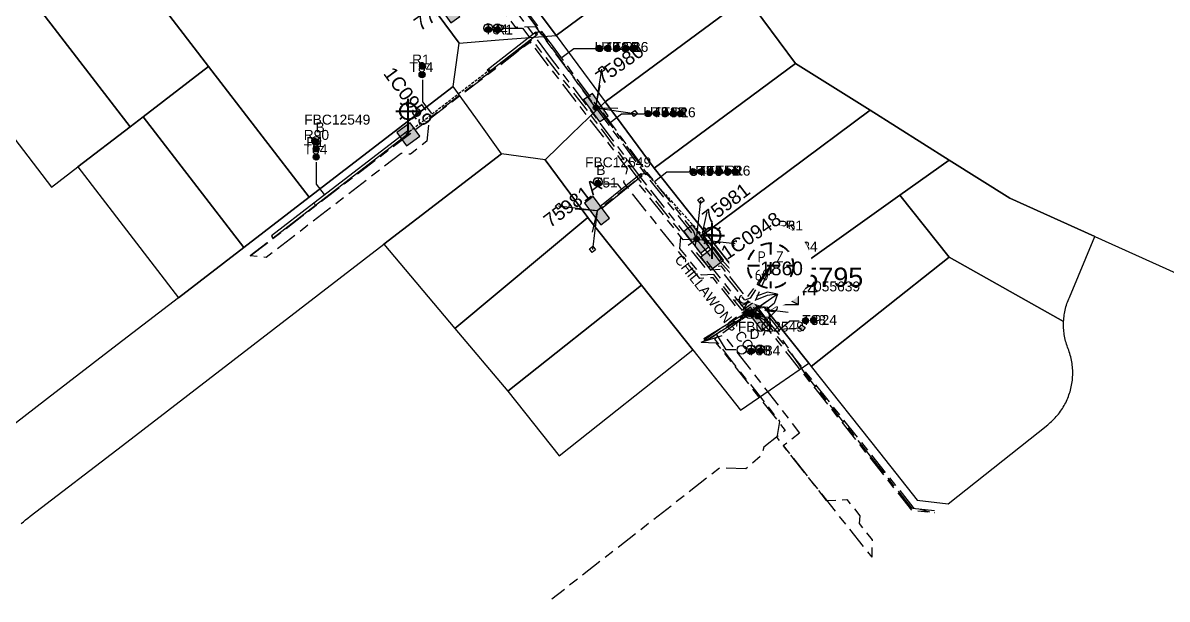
# Model space of a CAD drawing. Extents: x 301026 to 301961, y 6172667 to 6173436.
# Drawn here: x 301137.6 to 301345.7, y 6172822.8 to 6172927.5 of the extents above; entities that cross this region are included whole.
import ezdxf
from ezdxf.enums import TextEntityAlignment as Align

# ---------------------------------------------------------------- set-up
doc = ezdxf.new("R2010")
doc.units = 0
for name, pattern in [('Cable Exist UG', [8.2, 4, -1.2, 1.8, -1.2]), ('Dash', [5, 3, -2]), ('DASHED', [0.75, 0.5, -0.25]), ('HIDDEN', [0.375, 0.25, -0.125]), ('HIDDEN2', [0.1875, 0.125, -0.0625])]:
    doc.linetypes.add(name, pattern=pattern)
doc.layers.get('0').update_dxf_attribs({"color": 6})
for name, color, linetype in [('_User_LV_Exist', 7, 'Continuous'), ('Duct_SP_EXT', 7, 'Continuous'), ('Equip_HV_EXT', 7, 'Continuous'), ('Equip_LV_EXT', 7, 'Continuous'), ('Equip_SL_EXT', 7, 'Continuous'), ('Equip_SP_SL_EXT', 7, 'Continuous'), ('Mains_HV_EXT', 7, 'Continuous'), ('Mains_SL_EXT', 7, 'Continuous'), ('Notes', 7, 'Continuous'), ('Services_SP_EXT', 7, 'Continuous'), ('Sub_SP_EXT', 7, 'Continuous'), ('SupportsUG_SP_LV_EXT', 7, 'Continuous'), ('SupportsUG_SP_LV_SL_EXT', 7, 'Continuous'), ('Trench_SP_EXT', 7, 'Continuous')]:
    doc.layers.add(name, color=color, linetype=linetype)
for name, color, linetype, lineweight in [('Cadastre Buildings_SP_EXT', 9, 'Continuous', 5), ('Cadastre Land Parcels_SP_EXT', 9, 'Continuous', 5), ('Cadastre Other Property_SP_EXT', 9, 'HIDDEN', 5), ('Cadastre Roads_SP_EXT', 9, 'Continuous', 5)]:
    doc.layers.add(name, color=color, linetype=linetype, lineweight=lineweight)
doc.layers.add('UNKNOWN_FEATURES', color=1, linetype='DASHED', plot=False)
doc.styles.add('COLUMN_LABEL', font='arial.ttf')
doc.styles.add('iecARIAL', font='arial.ttf', dxfattribs={"height": 2})
doc.styles.add('IESYMBOL1', font='isocp.shx')
doc.styles.add('POLE_LABEL', font='arial.ttf')
doc.styles.add('SLCP_LABEL', font='arial.ttf', dxfattribs={"height": 3.5})
doc.styles.get("Standard").update_dxf_attribs({"font": 'arial.ttf'})
doc.styles.add('SWITCH_LABEL', font='arial.ttf', dxfattribs={"height": 2.5})
doc.linetypes.add('Cable E UG', pattern='A,6,-0.5,["E",Standard,S=1.7,R=0,X=0.5,Y=-1],-2.9', length=9.4)

# ---------------------------------------------------------------- blocks, each defined once
blk = doc.blocks.new('SUB_PADMOUNT_EXT')
for points in [[(0, 0), (-3.84, 1.92), (-3.84, -1.92)], [(0, 0), (3.84, 1.92), (3.84, -1.92)]]:
    blk.add_hatch(color=256).paths.add_polyline_path(points)
for p, q in [((3.84, 1.92), (-3.84, -1.92)), ((-3.84, 1.92), (3.84, -1.92))]:
    blk.add_line(p, q)
blk.add_lwpolyline([(-3.84, -1.92), (3.84, -1.92), (3.84, 1.92), (-3.84, 1.92)], close=True)
for tag, height, flags, p in [('ASSET_NUM', 3.5, 8, (2, 2)), ('STREET_CODE', 0.2, 9, (1.5, 0)), ('CONSTRUCTED_VOLTAGE', 0.2, 9, (1.5, -0.2)), ('OPERATING_VOLTAGE', 0.2, 9, (1.5, -0.6)), ('ORIENTATION', 0.2, 9, (1.5, -0.8)), ('OWNED_BY', 0.2, 9, (1.5, -1)), ('OPERATED_BY', 0.2, 9, (1.5, -1.2)), ('SECONDARY_VOLTAGE', 0.2, 9, (1.5, -1.6)), ('STATE', 0.2, 9, (1.5, -1.8)), ('NO_PHASES', 0.2, 9, (1.5, -0.4)), ('MAINTAINED_BY', 0.2, 9, (1.5, -1.4)), ('PARENT', 0.2, 9, (1.5, -2)), ('SUBSTATION_TYPE', 0.2, 9, (1.5, -2.2)), ('STREETNAME', 0.2, 9, (1.5, -3)), ('SUBURB', 0.2, 9, (1.5, -3.2)), ('Z', 0.2, 1, (1.5, -3.6)), ('USAGE', 0.2, 9, (1.5, -2.4)), ('LEGEND', 0.2, 9, (1.5, -2.6)), ('LOCATION', 0.2, 9, (1.5, -2.8)), ('NOTES', 0.2, 9, (1.5, -3.4))]:
    blk.add_attdef(tag, text='', height=height, dxfattribs=dict(flags=flags)).set_placement(p, align=Align.MIDDLE_LEFT)
blk = doc.blocks.new('PILLAR_EXT')
blk.add_hatch(color=256).paths.add_polyline_path([(-2.475, 0.99), (-2.475, -0.99), (2.475, -0.99), (2.475, 0.99)])
blk.add_lwpolyline([(-2.475, -0.99), (2.475, -0.99), (2.475, 0.99), (-2.475, 0.99)], close=True)
at = {"style": 'iecARIAL', "flags": 8}
blk.add_attdef('ASSET_NUM', (1.5, 3.5), '', height=2.5, dxfattribs=at)
for tag, p, flags in [('OWNED_BY', (0, -0.2), 9), ('STATE', (0, -0.4), 9), ('SUPPORT_TYPE', (0, -0.6), 9), ('STREETNAME', (0, -1.8), 9), ('SUBURB', (0, -2), 1), ('USAGE', (0, -0.8), 9), ('LEGEND', (0, -1), 9), ('LOCATION', (0, -1.2), 9), ('NOTES', (0, -1.4), 9), ('PARENT', (0, -1.6), 9)]:
    blk.add_attdef(tag, p, '', height=0.2, dxfattribs=dict(flags=flags))
blk = doc.blocks.new('DUCT_EXT')
blk.add_circle((0, 0.8), 0.8)
at = {"flags": 1}
blk.add_attdef('Z', (0, 0), '', height=0.2, dxfattribs=at)
at = {"flags": 9}
for tag, p in [('DUCT_CODE', (0, 0)), ('XSECT_TYPE', (0, -0.2)), ('STATE', (0, -0.6)), ('FB_REFERENCE', (0, -0.4)), ('NOTES', (0, -0.8))]:
    blk.add_attdef(tag, text='', height=0.2, dxfattribs=at).set_placement(p, align=Align.MIDDLE_LEFT)
blk = doc.blocks.new('SL_LANTERN_EXT')
at = {"lineweight": 40}
for p, q in [((0, 1.97), (0, 6.47)), ((-2.25, 4.22), (2.25, 4.22)), ((-1.46, 5.68), (-1.06, 5.28)), ((1.46, 5.68), (1.06, 5.28)), ((-1.46, 2.76), (-1.06, 3.16)), ((0, 0), (0, 2.72)), ((1.46, 2.76), (1.06, 3.16))]:
    blk.add_line(p, q, dxfattribs=at)
blk.add_circle((0, 4.22), 1.5, dxfattribs=at)
at = {"style": 'iecARIAL', "flags": 9}
blk.add_attdef('ASSET_NUM', (1.5, 1.5), '', height=2.5, dxfattribs=at)
for tag, p, height, flags in [('OPERATING_VOLTAGE', (0.98, -1.65), 0.2, 9), ('ORIENTATION', (0.98, -1.85), 0.2, 9), ('OWNED_BY', (0.98, -2.05), 0.2, 9), ('STATE', (0.98, -2.25), 0.2, 9), ('CONSTRUCTED_VOLTAGE', (0.98, -0.65), 0.2, 9), ('CONTROL_TYPE', (0.98, -0.85), 0.2, 9), ('LANTERN_PURPOSE', (0.98, -1.05), 0.2, 9), ('LANTERN_TYPE', (0.98, -1.25), 0.2, 9), ('NO_PHASES', (0.98, -1.45), 0.2, 9), ('LNUMBER', (2.18, -3.25), 2.5, 8), ('USAGE', (0.98, -2.45), 0.2, 9), ('CEXIST', (0.98, -2.65), 0.2, 9), ('CNEW', (0.98, -2.85), 0.2, 9), ('CNUMBER', (0.98, -3.05), 0.2, 9), ('CREMOVE', (0.98, -3.25), 0.2, 9), ('CREPLACE', (0.98, -3.45), 0.2, 9), ('LKINGHEIGHT', (0.98, -3.65), 0.2, 9), ('LBRACKET', (0.98, -3.85), 0.2, 9), ('LBRACKETVOCAB', (0.98, -4.05), 0.2, 9), ('LCATEGORY', (0.98, -4.25), 0.2, 9), ('LCHARGE1', (0.98, -4.45), 0.2, 9), ('LCHARGE1PERCENT', (0.98, -4.65), 0.2, 9), ('LCHARGE2', (0.98, -4.85), 0.2, 9), ('LCHARGE2PERCENT', (0.98, -5.05), 0.2, 9), ('LCHARGE3', (0.98, -5.25), 0.2, 9), ('LCHARGE3PERCENT', (0.98, -5.45), 0.2, 9), ('LEXIST', (0.98, -5.65), 0.2, 9), ('LLAMP', (0.98, -5.85), 0.2, 9), ('LLAMPVOCAB', (0.98, -6.05), 0.2, 9), ('LMAST', (0.98, -6.25), 0.2, 9), ('LMASTVOCAB', (0.98, -6.45), 0.2, 9), ('LNEW', (0.98, -6.65), 0.2, 9), ('LANTNUMBER', (0.98, -6.85), 0.2, 9), ('LOUTREACH', (0.98, -7.25), 0.2, 9), ('LOUTREACHVOCAB', (0.98, -7.45), 0.2, 9), ('LRATECODE', (0.98, -7.65), 0.2, 9), ('LREMOVE', (0.98, -7.85), 0.2, 9), ('LREPLACE', (0.98, -8.05), 0.2, 9), ('LTYPE', (0.98, -8.25), 0.2, 9), ('LTYPEVOCAB', (0.98, -8.45), 0.2, 9), ('STREETNAME', (0.98, -9.25), 0.2, 9), ('SUBURB', (0.98, -9.45), 0.2, 1), ('LEGEND', (0.98, -8.65), 0.2, 9), ('LOCATION', (0.98, -8.85), 0.2, 9), ('NOTES', (0.98, -9.05), 0.2, 9)]:
    blk.add_attdef(tag, p, '', height=height, dxfattribs=dict(flags=flags))
blk = doc.blocks.new('CCP_EXT')
at = {"flags": 9}
for tag, p in [('STATE', (0, -1.8)), ('NOTES', (0, -2))]:
    blk.add_attdef(tag, text='', height=0.2, dxfattribs=at).set_placement(p, align=Align.MIDDLE_LEFT)
blk.add_wipeout([(0, 0.57), (0.57, 0), (0, -0.57), (-0.57, 0)])
blk.add_lwpolyline([(-0.57, 0), (0, 0.57), (0.57, 0), (0, -0.57), (-0.57, 0)])
at = {"flags": 1}
blk.add_attdef('Z', (0, 0), '', height=0.2, dxfattribs=at)
at = {"flags": 9}
for tag, p in [('CCP_TYPE', (0, 0)), ('CONSTRUCTED_VOLTAGE', (0, -0.2)), ('OPERATING_VOLTAGE', (0, -0.6)), ('ORIENTATION', (0, -0.8)), ('OWNED_BY', (0, -1)), ('NO_PHASES', (0, -0.4)), ('USAGE', (0, -1.2)), ('LEGEND', (0, -1.4)), ('LIFE_SUPPORT', (0, -1.6))]:
    blk.add_attdef(tag, text='', height=0.2, dxfattribs=at).set_placement(p, align=Align.MIDDLE_LEFT)
blk = doc.blocks.new('HV_STJ_EXT')
h = blk.add_hatch(color=256)
edge = h.paths.add_edge_path()
edge.add_ellipse((-0.59, 0.13), major_axis=(0.226, 0.226), ratio=1, start_angle=45, end_angle=135)
edge.add_line((-0.91, 0.13), (-0.91, -0.13))
edge.add_ellipse((-0.59, -0.13), major_axis=(0.226, 0.226), ratio=1, start_angle=135, end_angle=225)
edge.add_line((-0.59, -0.45), (0.59, -0.45))
edge.add_ellipse((0.59, -0.13), major_axis=(-0.226, 0.226), ratio=1, start_angle=135, end_angle=225)
edge.add_line((0.91, -0.13), (0.91, 0.13))
edge.add_ellipse((0.59, 0.13), major_axis=(-0.226, 0.226), ratio=1, start_angle=225, end_angle=315)
edge.add_line((0.59, 0.45), (-0.59, 0.45))
blk.add_lwpolyline([(-0.91, 0.13), (-0.91, -0.13, 0.414214), (-0.59, -0.45), (0.59, -0.45, 0.414214), (0.91, -0.13), (0.91, 0.13, 0.414214), (0.59, 0.45), (-0.59, 0.45, 0.414214)], format="xyb", close=True)
for tag, flags, p in [('ORIENTATION', 9, (1.5, 0)), ('Z', 1, (1.5, -0.8)), ('USAGE', 9, (1.5, -0.2)), ('LEGEND', 9, (1.5, -0.4)), ('NOTES', 9, (1.5, -0.6))]:
    blk.add_attdef(tag, text='', height=0.2, dxfattribs=dict(flags=flags)).set_placement(p, align=Align.MIDDLE_LEFT)
blk = doc.blocks.new('LV_UG_DFUSE_CLOSED_EXT')
for points in [[(1, 0), (0, 0)], [(5.04, 0.73), (2.16, -0.72)], [(5.05, -0.71), (2.16, 0.72)], [(6.2, 0.01), (7.2, 0.01)]]:
    blk.add_lwpolyline(points)
for centre in [(1.8, 0), (5.4, 0.01)]:
    blk.add_circle(centre, 0.8)
at = {"flags": 9}
for tag, p in [('ACTUAL_STATUS', (0, 0)), ('CONSTRUCTED_VOLTAGE', (0, -0.2)), ('OPERATING_VOLTAGE', (0, -0.6)), ('ORIENTATION', (0, -0.8)), ('STATE', (0, -1)), ('SWITCH_TYPE', (0, -1.2)), ('NO_PHASES', (0, -0.4)), ('USAGE', (0, -1.4)), ('NOTES', (0, -1.6))]:
    blk.add_attdef(tag, text='', height=0.2, dxfattribs=at).set_placement(p, align=Align.MIDDLE_LEFT)
at = {"flags": 1}
blk.add_attdef('Z', (0, 0), '', height=0.2, dxfattribs=at)
blk = doc.blocks.new('SWG_HOLEC_SU_EXT')
blk.add_line((1.8, -2), (5.8, -2))
for points in [[(1, 0), (0, 0)], [(6.6, 0), (7.6, 0)]]:
    blk.add_lwpolyline(points)
for points in [[(1.8, -0.8, 1), (1.8, 0.8, 1)], [(5.8, -0.8, 1), (5.8, 0.8, 1)]]:
    blk.add_lwpolyline(points, format="xyb", close=True)
at = {"style": 'SWITCH_LABEL', "flags": 8}
blk.add_attdef('ASSET_NUM', text='', height=2.5, rotation=179.9544, dxfattribs=at).set_placement((-2.4, 0), align=Align.MIDDLE_LEFT)
at = {"flags": 1}
blk.add_attdef('Z', (0, 0), '', height=0.2, dxfattribs=at)
at = {"flags": 9}
for tag, p in [('ACTUAL_STATUS', (0, -0.4)), ('CONSTRUCTED_VOLTAGE', (0, -0.6)), ('OPERATING_VOLTAGE', (0, -1)), ('ORIENTATION', (0, -1.2)), ('OWNED_BY', (0, -1.4)), ('STATE', (0, -1.8)), ('SWITCH_TYPE', (0, -2)), ('NO_PHASES', (0, -0.8)), ('PARENT', (0, -1.6)), ('STREETNAME', (0, -2.6)), ('SUBURB', (0, -2.8)), ('USAGE', (0, -2.2)), ('LOCATION', (0, -2.4)), ('NOTES', (0, -3))]:
    blk.add_attdef(tag, text='', height=0.2, dxfattribs=at).set_placement(p, align=Align.MIDDLE_LEFT)
at = {"style": 'SWITCH_LABEL', "flags": 9}
blk.add_attdef('STREET_CODE', text='', height=0.2, dxfattribs=at).set_placement((0, -0.2), align=Align.MIDDLE_LEFT)
blk = doc.blocks.new('CABLE_LARGE_EXT')
h = blk.add_hatch(color=256)
edge = h.paths.add_edge_path()
edge.add_arc((0, 0.55), 0.55, 0, 360)
blk.add_circle((0, 0.55), 0.55)
at = {"flags": 1}
blk.add_attdef('Z', (0, 0), '', height=0.2, dxfattribs=at)
at = {"flags": 9}
for tag, p in [('COND_CODE', (0, 0)), ('STATE', (0, -0.4)), ('XSECT_SIZE', (0, -0.6)), ('FB_REFERENCE', (0, -0.2)), ('NOTES', (0, -0.8))]:
    blk.add_attdef(tag, text='', height=0.2, dxfattribs=at).set_placement(p, align=Align.MIDDLE_LEFT)
blk = doc.blocks.new('SLCP_ZELL_EXT')
blk.add_wipeout([(-0.24, 7.5), (-0.71, 7.47), (-1.17, 7.41), (-1.64, 7.32), (-2.09, 7.21), (-2.54, 7.06), (-2.98, 6.89), (-3.41, 6.69), (-3.82, 6.46), (-4.22, 6.21), (-4.6, 5.93), (-4.96, 5.63), (-5.31, 5.31), (-5.63, 4.96), (-5.93, 4.6), (-6.21, 4.22), (-6.46, 3.82), (-6.69, 3.41), (-6.89, 2.98), (-7.06, 2.54), (-7.21, 2.09), (-7.32, 1.64), (-7.41, 1.17), (-7.47, 0.71), (-7.5, 0.24), (-7.5, -0.24), (-7.47, -0.71), (-7.41, -1.17), (-7.32, -1.64), (-7.21, -2.09), (-7.06, -2.54), (-6.89, -2.98), (-6.69, -3.41), (-6.46, -3.82), (-6.21, -4.22), (-5.93, -4.6), (-5.63, -4.96), (-5.31, -5.31), (-4.96, -5.63), (-4.6, -5.93), (-4.22, -6.21), (-3.82, -6.46), (-3.41, -6.69), (-2.98, -6.89), (-2.54, -7.06), (-2.09, -7.21), (-1.64, -7.32), (-1.17, -7.41), (-0.71, -7.47), (-0.24, -7.5), (0.24, -7.5), (0.71, -7.47), (1.17, -7.41), (1.64, -7.32), (2.09, -7.21), (2.54, -7.06), (2.98, -6.89), (3.41, -6.69), (3.82, -6.46), (4.22, -6.21), (4.6, -5.93), (4.96, -5.63), (5.31, -5.31), (5.63, -4.96), (5.93, -4.6), (6.21, -4.22), (6.46, -3.82), (6.69, -3.41), (6.89, -2.98), (7.06, -2.54), (7.21, -2.09), (7.32, -1.64), (7.41, -1.17), (7.47, -0.71), (7.5, -0.24), (7.5, 0.24), (7.47, 0.71), (7.41, 1.17), (7.32, 1.64), (7.21, 2.09), (7.06, 2.54), (6.89, 2.98), (6.69, 3.41), (6.46, 3.82), (6.21, 4.22), (5.93, 4.6), (5.63, 4.96), (5.31, 5.31), (4.96, 5.63), (4.6, 5.93), (4.22, 6.21), (3.82, 6.46), (3.41, 6.69), (2.98, 6.89), (2.54, 7.06), (2.09, 7.21), (1.64, 7.32), (1.17, 7.41), (0.71, 7.47), (0.24, 7.5)])
at = {"linetype": 'Dash', "lineweight": 40, "ltscale": 0.7}
for p, q in [((0, 4.11), (0, -4.11)), ((-4.11, 0), (4.11, 0))]:
    blk.add_line(p, q, dxfattribs=at)
blk.add_circle((0, 0), 4.11, dxfattribs=at)
at = {"lineweight": 40, "style": 'IESYMBOL1'}
for s, p in [('P', (-1.6, 0)), ('Z', (1.7, 0)), ('60', (-1.61, -3.31))]:
    blk.add_text(s, height=2, dxfattribs=at).set_placement(p, align=Align.BOTTOM_CENTER)
at = {"style": 'SLCP_LABEL'}
for tag, height, flags, p in [('ASSET_NUM', 2.5, 8, (2, 2)), ('STREET_CODE', 0.2, 9, (0, -0.2))]:
    blk.add_attdef(tag, text='', height=height, dxfattribs=dict(at, flags=flags)).set_placement(p, align=Align.MIDDLE_LEFT)
at = {"flags": 1}
blk.add_attdef('Z', (0, 0), '', height=0.2, dxfattribs=at)
at = {"flags": 9}
for tag, p in [('CONSTRUCTED_VOLTAGE', (0, -0.4)), ('CONTROL_TYPE', (0, -0.6)), ('OPERATING_VOLTAGE', (0, -1)), ('ORIENTATION', (0, -1.2)), ('OWNED_BY', (0, -1.4)), ('STATE', (0, -2)), ('NO_PHASES', (0, -0.8)), ('USAGE', (0, -1.6)), ('LOCATION', (0, -1.8)), ('NOTES', (0, -2.2))]:
    blk.add_attdef(tag, text='', height=0.2, dxfattribs=at).set_placement(p, align=Align.MIDDLE_LEFT)
blk = doc.blocks.new('CONNECTOR_NODE_EXT')
h = blk.add_hatch(color=256)
edge = h.paths.add_edge_path()
edge.add_arc((0, 0), 0.5, 0, 360)
blk.add_circle((0, 0), 0.5)
at = {"flags": 1}
blk.add_attdef('Z', (0, 0), '', height=0.2, dxfattribs=at)
at = {"flags": 9}
for tag, p in [('CONNECTOR_TYPE', (0, 0)), ('CONSTRUCTED_VOLTAGE', (0, -0.2)), ('OPERATING_VOLTAGE', (0, -0.6)), ('ORIENTATION', (0, -0.8)), ('SUBTYPE', (0, -1)), ('NO_PHASES', (0, -0.4)), ('USAGE', (0, -1.2)), ('NOTES', (0, -1.4))]:
    blk.add_attdef(tag, text='', height=0.2, dxfattribs=at).set_placement(p, align=Align.MIDDLE_LEFT)
blk = doc.blocks.new('COLUMN_EXT')
blk.add_hatch(color=256).paths.add_polyline_path([(-1.49, 1.48), (-1.49, -1.49), (1.48, -1.49), (1.48, 1.48)])
blk.add_lwpolyline([(-1.49, -1.49), (1.48, -1.49), (1.48, 1.48), (-1.49, 1.48)], close=True)
for tag, height, style, flags, p in [('ASSET_NUM', 2.5, 'COLUMN_LABEL', 8, (2, 2)), ('STRUCTURE_PLANT_NUMBER', 0.2, 'POLE_LABEL', 9, (1.81, 0.03)), ('STREET_CODE', 0.2, 'COLUMN_LABEL', 9, (1.81, -0.2))]:
    blk.add_attdef(tag, text='', height=height, dxfattribs=dict(style=style, flags=flags)).set_placement(p, align=Align.MIDDLE_LEFT)
at = {"flags": 9}
for tag, p in [('COLUMN_TYPE', (1.81, -0.4)), ('OWNED_BY', (1.81, -0.6)), ('STATE', (1.81, -0.8)), ('USAGE', (1.81, -1)), ('STREETNAME', (1.81, -1.6)), ('SUBURB', (1.81, -1.8)), ('LEGEND', (1.81, -1.2)), ('LOCATION', (1.81, -1.4)), ('NOTES', (1.81, -2))]:
    blk.add_attdef(tag, text='', height=0.2, dxfattribs=at).set_placement(p, align=Align.MIDDLE_LEFT)
at = {"flags": 1}
blk.add_attdef('Z', (1.81, -2.35), '', height=0.2, dxfattribs=at)

msp = doc.modelspace()

# ---------------------------------------------------------------- linework, layer by layer
at = {"layer": 'Cadastre Buildings_SP_EXT', "color": 250, "linetype": 'Continuous', "lineweight": -3}
msp.add_lwpolyline([(301323.97, 6172854.47), (301324.21, 6172854.66), (301324.45, 6172854.86), (301324.67, 6172855.07), (301324.9, 6172855.28), (301325.11, 6172855.49), (301325.32, 6172855.72), (301325.53, 6172855.94), (301325.73, 6172856.18), (301325.92, 6172856.41), (301326.11, 6172856.65), (301326.29, 6172856.9), (301326.47, 6172857.15), (301326.64, 6172857.41), (301326.8, 6172857.67), (301326.95, 6172857.93), (301327.1, 6172858.2), (301327.24, 6172858.47), (301327.38, 6172858.75), (301327.51, 6172859.03), (301327.63, 6172859.31), (301327.74, 6172859.59), (301327.84, 6172859.88), (301327.94, 6172860.17), (301328.03, 6172860.46), (301328.12, 6172860.76), (301328.19, 6172861.06), (301328.26, 6172861.35), (301328.32, 6172861.65), (301328.37, 6172861.96), (301328.42, 6172862.26), (301328.46, 6172862.56), (301328.49, 6172862.87), (301328.51, 6172863.17), (301328.52, 6172863.48), (301328.53, 6172863.79), (301328.53, 6172864.09), (301328.52, 6172864.4), (301328.5, 6172864.7), (301328.47, 6172865.01), (301328.44, 6172865.31), (301328.4, 6172865.62), (301328.35, 6172865.92), (301328.3, 6172866.22), (301328.23, 6172866.52), (301328.16, 6172866.82), (301328.08, 6172867.11), (301327.99, 6172867.41), (301327.9, 6172867.7), (301327.8, 6172867.99), (301327.69, 6172868.28), (301327.58, 6172868.55), (301327.49, 6172868.83), (301327.39, 6172869.11), (301327.31, 6172869.4), (301327.23, 6172869.68), (301327.16, 6172869.97), (301327.1, 6172870.26), (301327.04, 6172870.55), (301326.99, 6172870.84), (301326.95, 6172871.14), (301326.92, 6172871.43), (301326.89, 6172871.73), (301326.87, 6172872.02), (301326.86, 6172872.32), (301326.85, 6172872.61), (301326.86, 6172872.91), (301326.87, 6172873.21), (301306.06, 6172884.94), (301280.98, 6172865.06), (301293.39, 6172849.4), (301300.23, 6172840.77), (301305.85, 6172840.11), (301323.97, 6172854.47)], close=True, dxfattribs=at)
at = {"layer": 'Cadastre Land Parcels_SP_EXT', "color": 250, "linetype": 'Continuous', "lineweight": -3}
for points in [[(301187.65, 6172963.45), (301177.75, 6172964.84), (301151.9, 6172944.97), (301171.4, 6172919.6), (301189.68, 6172895.82), (301215.84, 6172915.92), (301216.95, 6172923.85), (301187.65, 6172963.45)], [(301260.29, 6172944.27), (301251.37, 6172956.32), (301225.64, 6172937.29), (301234.57, 6172925.23), (301260.29, 6172944.27)], [(301171.4, 6172919.6), (301151.9, 6172944.97), (301137.63, 6172934.01), (301157.13, 6172908.63), (301159.5, 6172910.46), (301171.4, 6172919.6)], [(301269.22, 6172932.21), (301260.29, 6172944.27), (301234.57, 6172925.23), (301243.49, 6172913.18), (301269.22, 6172932.21)], [(301147.61, 6172901.32), (301157.13, 6172908.63), (301137.63, 6172934.01), (301123.36, 6172923.04), (301142.85, 6172897.66), (301147.61, 6172901.32)], [(301278.14, 6172920.15), (301269.22, 6172932.21), (301243.49, 6172913.18), (301252.41, 6172901.12), (301278.14, 6172920.15)], [(301189.68, 6172895.82), (301171.4, 6172919.6), (301159.5, 6172910.46), (301177.79, 6172886.67), (301189.68, 6172895.82)], [(301291.68, 6172911.62), (301278.14, 6172920.15), (301252.41, 6172901.12), (301261.73, 6172889.36), (301291.68, 6172911.62)], [(301306.06, 6172902.56), (301291.68, 6172911.62), (301261.73, 6172889.36), (301271.05, 6172877.6), (301297.11, 6172896.17), (301306.06, 6172902.56)], [(301177.79, 6172886.67), (301159.5, 6172910.46), (301157.13, 6172908.63), (301147.61, 6172901.32), (301165.9, 6172877.53), (301177.79, 6172886.67)], [(301240.34, 6172892.16), (301232.61, 6172902.61), (301224.68, 6172903.72), (301203.28, 6172887.27), (301216.18, 6172871.98), (301240.34, 6172892.16)], [(301326.88, 6172873.51), (301326.91, 6172873.81), (301326.94, 6172874.11), (301326.98, 6172874.41), (301327.03, 6172874.71), (301327.08, 6172875.01), (301327.15, 6172875.3), (301327.22, 6172875.6), (301327.29, 6172875.89), (301327.38, 6172876.18), (301327.47, 6172876.47), (301327.57, 6172876.75), (301327.68, 6172877.04), (301327.79, 6172877.32), (301327.91, 6172877.59), (301332.57, 6172888.66), (301317.07, 6172895.63), (301306.06, 6172902.56), (301297.11, 6172896.17), (301306.06, 6172884.94), (301326.87, 6172873.21), (301326.88, 6172873.51)], [(301306.06, 6172884.94), (301297.11, 6172896.17), (301271.05, 6172877.6), (301280.53, 6172865.63), (301280.98, 6172865.06), (301306.06, 6172884.94)], [(301250.12, 6172879.81), (301240.49, 6172891.95), (301240.34, 6172892.16), (301216.18, 6172871.98), (301225.83, 6172860.55), (301250.12, 6172879.81)], [(301259.44, 6172868.05), (301250.12, 6172879.81), (301225.83, 6172860.55), (301235.15, 6172848.8), (301259.44, 6172868.05)]]:
    msp.add_lwpolyline(points, close=True, dxfattribs=at)
msp.add_lwpolyline([(301269.22, 6172932.21), (301278.14, 6172920.15), (301291.68, 6172911.62), (301306.06, 6172902.56), (301317.07, 6172895.63), (301332.57, 6172888.66), (301354.72, 6172878.7)], dxfattribs=at)
at = {"layer": 'Cadastre Other Property_SP_EXT', "linetype": 'HIDDEN2'}
msp.add_lwpolyline([(301273.21, 6172874.92), (301278.77, 6172878.89), (301276.71, 6172881.78), (301271, 6172877.71), (301273.21, 6172874.92)], close=True, dxfattribs=at)
at = {"layer": 'Cadastre Roads_SP_EXT', "color": 250, "linetype": 'Continuous', "lineweight": -3}
for points in [[(301207.8, 6172961.41), (301199.46, 6172972.68), (301192.83, 6172967.49), (301187.65, 6172963.45), (301216.95, 6172923.85), (301224.21, 6172924.42), (301234.57, 6172925.23), (301225.64, 6172937.29), (301216.72, 6172949.35), (301207.8, 6172961.41)], [(301252.41, 6172901.12), (301243.49, 6172913.18), (301237.46, 6172907.33), (301232.61, 6172902.61), (301240.34, 6172892.16), (301240.49, 6172891.95), (301250.12, 6172879.81), (301259.44, 6172868.05), (301268.13, 6172857.08), (301273.51, 6172860.79), (301280.53, 6172865.63), (301271.05, 6172877.6), (301261.73, 6172889.36), (301252.41, 6172901.12)]]:
    msp.add_lwpolyline(points, close=True, dxfattribs=at)
msp.add_lwpolyline([(301137.33, 6172836.48), (301137.73, 6172836.83), (301138.13, 6172837.16), (301138.54, 6172837.49), (301138.96, 6172837.82), (301155.71, 6172850.7), (301167.61, 6172859.84), (301179.5, 6172868.98), (301191.39, 6172878.12), (301203.28, 6172887.27), (301224.68, 6172903.72), (301219.96, 6172910.24), (301215.84, 6172915.92), (301189.68, 6172895.82), (301177.79, 6172886.67), (301165.9, 6172877.53), (301154, 6172868.39), (301142.11, 6172859.25), (301130.22, 6172850.11)], dxfattribs=at)
at = {"layer": 'Duct_SP_EXT'}
for p, q in [((301222.04, 6172918.97), (301230.9, 6172925.87)), ((301230.9, 6172925.87), (301231.05, 6172925.68)), ((301231.2, 6172925.49), (301231.05, 6172925.68)), ((301222.33, 6172918.6), (301231.2, 6172925.49)), ((301222.04, 6172918.97), (301222.18, 6172918.79)), ((301222.33, 6172918.6), (301222.18, 6172918.79)), ((301207.59, 6172907.83), (301190.54, 6172894.72)), ((301207.88, 6172907.45), (301190.83, 6172894.34)), ((301207.59, 6172907.83), (301207.74, 6172907.64)), ((301207.88, 6172907.45), (301207.74, 6172907.64)), ((301242.52, 6172894.11), (301249.96, 6172900.15)), ((301242.82, 6172893.74), (301250.26, 6172899.78)), ((301249.96, 6172900.15), (301250.11, 6172899.97)), ((301250.26, 6172899.78), (301250.11, 6172899.97)), ((301190.54, 6172894.72), (301182.81, 6172888.78)), ((301190.54, 6172894.72), (301190.69, 6172894.53)), ((301190.83, 6172894.34), (301190.69, 6172894.53)), ((301190.83, 6172894.34), (301183.11, 6172888.4)), ((301242.52, 6172894.11), (301242.67, 6172893.92)), ((301242.82, 6172893.74), (301242.67, 6172893.92)), ((301182.81, 6172888.78), (301182.96, 6172888.59)), ((301183.11, 6172888.4), (301182.96, 6172888.59)), ((301260.84, 6172888.77), (301261.04, 6172888.92)), ((301260.84, 6172888.77), (301264.22, 6172884.23)), ((301261.23, 6172889.06), (301261.04, 6172888.92)), ((301261.23, 6172889.06), (301264.59, 6172884.53)), ((301264.22, 6172884.23), (301264.41, 6172884.38)), ((301264.22, 6172884.23), (301270.15, 6172877.72)), ((301264.59, 6172884.53), (301264.41, 6172884.38)), ((301264.59, 6172884.53), (301270.51, 6172878.04)), ((301270.15, 6172877.72), (301270.33, 6172877.88)), ((301270.51, 6172878.04), (301270.33, 6172877.88)), ((301261.43, 6172870.13), (301269.72, 6172875.25)), ((301261.68, 6172869.73), (301269.98, 6172874.84)), ((301269.72, 6172875.25), (301269.85, 6172875.04)), ((301269.98, 6172874.84), (301269.85, 6172875.04)), ((301261.43, 6172870.13), (301261.55, 6172869.93)), ((301261.68, 6172869.73), (301261.55, 6172869.93))]:
    msp.add_line(p, q, dxfattribs=at)
at = {"layer": 'Mains_HV_EXT', "linetype": 'Cable E UG'}
for points in [[(301273.54, 6172877.61), (301270.81, 6172875.65), (301273.55, 6172872.7)], [(301273.76, 6172877.17), (301271.5, 6172875.7)], [(301273.55, 6172872.7), (301275.15, 6172870.88)]]:
    msp.add_lwpolyline(points, dxfattribs=at)
at = {"layer": 'Mains_SL_EXT', "linetype": 'Cable Exist UG', "flags": 128}
for points in [[(301178.98, 6172885.16), (301207.71, 6172907.25)], [(301260.12, 6172888.22), (301262.96, 6172884.64)], [(301260.98, 6172869.45), (301263.65, 6172869.37), (301276.24, 6172853.42), (301272.37, 6172850.36), (301271.95, 6172848.91), (301269.11, 6172846.46), (301264.32, 6172846.59), (301233.82, 6172822.76)]]:
    msp.add_lwpolyline(points, dxfattribs=at)
at = {"layer": 'Notes'}
for points in [[(301224.97, 6172926.54), (301228.45, 6172926.54), (301229.6, 6172925.04)], [(301241.68, 6172922.77), (301237.78, 6172922.77), (301235.67, 6172921.21)], [(301210.27, 6172917.17), (301210.27, 6172913.16), (301211.9, 6172911.05)], [(301190.97, 6172902.17), (301190.97, 6172898.22), (301192.42, 6172896.33)], [(301258.7, 6172900.4), (301254.72, 6172900.4), (301252.47, 6172898.62)], [(301242.97, 6172898.26), (301245.69, 6172898.26), (301246.37, 6172897.42)], [(301267.24, 6172868.06), (301265.5, 6172868.06), (301263.78, 6172870.89)]]:
    msp.add_lwpolyline(points, dxfattribs=at)
at = {"layer": 'Trench_SP_EXT', "linetype": 'Cable Exist UG'}
for points in [[(301228.8, 6172930.2), (301232.23, 6172925.56)], [(301241.8, 6172912.2), (301242.71, 6172916.54)], [(301241.83, 6172912.09), (301246.46, 6172911.98)], [(301242.06, 6172893.36), (301237.27, 6172893.73)], [(301242.03, 6172893.39), (301241, 6172889)], [(301242.04, 6172893.38), (301242.99, 6172894.11)], [(301269.85, 6172875.04), (301273.74, 6172877.43)], [(301273.74, 6172877.43), (301272.83, 6172875.41)], [(301272.83, 6172875.41), (301277.14, 6172874.86)]]:
    msp.add_lwpolyline(points, dxfattribs=at)
for points in [[(301230.77, 6172925.49), (301231.17, 6172925.79), (301231.17, 6172925.79, -0.336903), (301232.31, 6172925.45)], [(301249.88, 6172899.77), (301250.08, 6172899.94), (301250.08, 6172899.94, -0.363087), (301251.51, 6172899.57)], [(301270.33, 6172877.88), (301271.16, 6172876.8), (301271.16, 6172876.8, 0.301683), (301272.36, 6172876.58), (301272.36, 6172876.58), (301273.74, 6172877.43)], [(301273.74, 6172877.43), (301271.87, 6172876.28), (301271.87, 6172876.28, 0.444483), (301271.74, 6172874.78), (301271.74, 6172874.78), (301275.15, 6172870.88)]]:
    msp.add_lwpolyline(points, format="xyb", dxfattribs=at)
at = {"layer": 'UNKNOWN_FEATURES'}
msp.add_lwpolyline([(301207.28, 6172907.29), (301216.85, 6172914.65), (301222.56, 6172919.04)], dxfattribs=at)

# ---------------------------------------------------------------- block references
at = {"layer": 'Equip_HV_EXT'}
ref = msp.add_blockref('SWG_HOLEC_SU_EXT', (301274.47, 6172877.98), dxfattribs=dict(at, rotation=34.1927555110256))
ref.add_attrib('ASSET_NUM', 'E5244', dxfattribs={"layer": '0', "height": 2.5, "style": 'SWITCH_LABEL'}).set_placement((301272.07, 6172879.23), align=Align.MIDDLE_LEFT)
at = {"layer": 'Equip_HV_EXT', "rotation": 174.2221736765405}
msp.add_blockref('HV_STJ_EXT', (301269.58, 6172874.66), dxfattribs=at)
at = {"layer": 'Equip_LV_EXT'}
for p, rotation in [((301274.62, 6172878.92), 104.1723378193488), ((301274.12, 6172878.37), 168.5593350202163), ((301274.08, 6172878.11), 188.3763618649576), ((301274.16, 6172877.74), 215.5932426890145), ((301274.57, 6172877.47), 251.1464289360555)]:
    msp.add_blockref('LV_UG_DFUSE_CLOSED_EXT', p, dxfattribs=dict(at, rotation=rotation))
at = {"layer": 'Equip_SL_EXT'}
for p in [(301241.83, 6172912.09), (301260.12, 6172888.22), (301271.23, 6172874.2)]:
    msp.add_blockref('CONNECTOR_NODE_EXT', p, dxfattribs=at)
at = {"layer": 'Equip_SP_SL_EXT'}
for p in [(301207.71, 6172907.25), (301262.96, 6172884.64)]:
    msp.add_blockref('SL_LANTERN_EXT', p, dxfattribs=at)
at = {"layer": 'Notes'}
for name, p in [('DUCT_EXT', (301222.25, 6172925.77)), ('CABLE_LARGE_EXT', (301222.27, 6172925.76)), ('DUCT_EXT', (301223.93, 6172925.75)), ('CABLE_LARGE_EXT', (301223.93, 6172925.75)), ('CABLE_LARGE_EXT', (301242.4, 6172922.35)), ('CABLE_LARGE_EXT', (301243.94, 6172922.33)), ('CABLE_LARGE_EXT', (301245.61, 6172922.34)), ('CABLE_LARGE_EXT', (301247.22, 6172922.34)), ('CABLE_LARGE_EXT', (301248.56, 6172922.33)), ('CABLE_LARGE_EXT', (301210.29, 6172919.08)), ('CABLE_LARGE_EXT', (301210.22, 6172917.53)), ('CABLE_LARGE_EXT', (301251.27, 6172910.48)), ('CABLE_LARGE_EXT', (301252.8, 6172910.49)), ('CABLE_LARGE_EXT', (301254.46, 6172910.47)), ('CABLE_LARGE_EXT', (301255.89, 6172910.47)), ('CABLE_LARGE_EXT', (301257.21, 6172910.48)), ('DUCT_EXT', (301190.97, 6172905.28)), ('CABLE_LARGE_EXT', (301190.88, 6172905.35)), ('CABLE_LARGE_EXT', (301190.95, 6172904.05)), ('CABLE_LARGE_EXT', (301190.96, 6172902.56)), ('CABLE_LARGE_EXT', (301259.45, 6172899.94)), ('CABLE_LARGE_EXT', (301261, 6172899.92)), ('CABLE_LARGE_EXT', (301262.6, 6172899.93)), ('CABLE_LARGE_EXT', (301264.25, 6172899.92)), ('CABLE_LARGE_EXT', (301265.85, 6172899.91)), ('CABLE_LARGE_EXT', (301267.17, 6172899.92)), ('DUCT_EXT', (301242.17, 6172897.79)), ('CABLE_LARGE_EXT', (301242.17, 6172897.79)), ('CABLE_LARGE_EXT', (301275.26, 6172887.67)), ('CABLE_LARGE_EXT', (301276.8, 6172887.65)), ('CABLE_LARGE_EXT', (301275.21, 6172886.09)), ('CABLE_LARGE_EXT', (301276.78, 6172886.08)), ('CABLE_LARGE_EXT', (301278.42, 6172886.1)), ('CABLE_LARGE_EXT', (301270.05, 6172867.29)), ('CABLE_LARGE_EXT', (301271.71, 6172867.35))]:
    msp.add_blockref(name, p, dxfattribs=at)
at = {"layer": 'Notes', "rotation": 269.9999999999998}
for p in [(301267.52, 6172868.09), (301269.18, 6172868.1), (301270.82, 6172868.18)]:
    msp.add_blockref('DUCT_EXT', p, dxfattribs=at)
at = {"layer": 'Sub_SP_EXT'}
ref = msp.add_blockref('SUB_PADMOUNT_EXT', (301274.83, 6172878.22), dxfattribs=at)
ref.add_attrib('ASSET_NUM', '35795', dxfattribs={"layer": '0', "height": 3.5}).set_placement((301276.83, 6172878.47), align=Align.BOTTOM_LEFT)
at = {"layer": 'SupportsUG_SP_LV_EXT'}
ref = msp.add_blockref('PILLAR_EXT', (301214.84, 6172930.1), dxfattribs=dict(at, rotation=305.3627173726202))
ref.add_attrib('ASSET_NUM', '77445', dxfattribs={"layer": '0', "height": 2.5, "rotation": 35.3989, "style": 'iecARIAL'}).set_placement((301216.34, 6172933.6), align=Align.TOP_RIGHT)
ref = msp.add_blockref('PILLAR_EXT', (301241.83, 6172912.09), dxfattribs=dict(at, rotation=125.2745611551201))
ref.add_attrib('ASSET_NUM', '75980', dxfattribs={"layer": '0', "height": 2.5, "rotation": 35.3827, "style": 'iecARIAL'}).set_placement((301243.33, 6172915.59), align=Align.BOTTOM_LEFT)
ref = msp.add_blockref('PILLAR_EXT', (301242.03, 6172893.36), dxfattribs=dict(at, rotation=307.2493764463042))
ref.add_attrib('ASSET_NUM', '75981A', dxfattribs={"layer": '0', "height": 2.5, "rotation": 37.2856, "style": 'iecARIAL'}).set_placement((301243.54, 6172896.86), align=Align.BOTTOM_RIGHT)
ref = msp.add_blockref('PILLAR_EXT', (301260.12, 6172888.22), dxfattribs=dict(at, rotation=127.1743255015471))
ref.add_attrib('ASSET_NUM', '75981', dxfattribs={"layer": '0', "height": 2.5, "rotation": 37.2829, "style": 'iecARIAL'}).set_placement((301261.62, 6172891.72), align=Align.MIDDLE_LEFT)
ref = msp.add_blockref('PILLAR_EXT', (301271.23, 6172874.2), dxfattribs=dict(at, rotation=127.1693235631272))
ref.add_attrib('ASSET_NUM', '75982', dxfattribs={"layer": '0', "height": 2.5, "rotation": 37.2783, "style": 'iecARIAL'}).set_placement((301272.73, 6172877.7), align=Align.MIDDLE_LEFT)
at = {"layer": 'SupportsUG_SP_LV_SL_EXT'}
ref = msp.add_blockref('COLUMN_EXT', (301207.71, 6172907.25), dxfattribs=dict(at, rotation=216.3575072394085))
ref.add_attrib('ASSET_NUM', '1C0959', dxfattribs={"layer": '0', "height": 2.5, "rotation": 306.3925, "style": 'COLUMN_LABEL'}).set_placement((301209.71, 6172908), align=Align.BOTTOM_RIGHT)

# ---------------------------------------------------------------- texts
at = {"layer": 'Cadastre Other Property_SP_EXT'}
msp.add_text('055639', height=1.8, dxfattribs=at).set_placement((301281.48, 6172878.7))
at = {"layer": 'Cadastre Roads_SP_EXT'}
msp.add_text('CHILLAWONG CCT', height=1.8, rotation=308.4025, dxfattribs=at).set_placement((301256.02, 6172884.45))
at = {"layer": 'Notes'}
for s, p in [('T84', (301221.47, 6172925.45)), ('R1', (301223.54, 6172925.39)), ('U40', (301241.59, 6172922.22)), ('T84', (301243.23, 6172922.2)), ('T84', (301244.87, 6172922.22)), ('R1', (301246.78, 6172922.24)), ('R6', (301248.15, 6172922.24)), ('R1', (301208.39, 6172919.95)), ('T84', (301207.93, 6172918.57)), ('U40', (301250.45, 6172910.42)), ('T84', (301252.09, 6172910.37)), ('T84', (301253.75, 6172910.36)), ('R1', (301255.48, 6172910.35)), ('R6', (301256.75, 6172910.36)), ('FBC12549', (301188.78, 6172909.03)), ('B', (301190.83, 6172907.63)), ('R90', (301188.69, 6172906.25)), ('T84', (301188.67, 6172903.64)), ('R1', (301189.15, 6172904.94)), ('FBC12549', (301239.85, 6172901.27)), ('B', (301241.9, 6172899.87)), ('U40', (301258.69, 6172899.7)), ('T84', (301260.27, 6172899.7)), ('T84', (301261.89, 6172899.7)), ('T51', (301263.56, 6172899.75)), ('R1', (301265.4, 6172899.78)), ('R6', (301266.7, 6172899.75)), ('T51', (301241.47, 6172897.59)), ('R6', (301274.88, 6172889.74)), ('R1', (301276.28, 6172889.78)), ('U40', (301274.61, 6172885.95)), ('T84', (301276.14, 6172885.95)), ('T84', (301277.81, 6172885.95)), ('P24', (301281.18, 6172872.61)), ('FBC12549', (301267.62, 6172871.38)), ('D', (301269.76, 6172870.07)), ('T38', (301269.29, 6172867.09)), ('T84', (301271.01, 6172867.05))]:
    msp.add_text(s, height=1.8, dxfattribs=at).set_placement(p)

# ---------------------------------------------------------------- next in the draw order: block references
at = {"layer": 'Services_SP_EXT'}
for p, rotation in [((301242.88, 6172919.08), 80.40134847707286), ((301248.83, 6172911.05), 350.364623326694), ((301235.02, 6172894.19), 172.0158669349616), ((301260.93, 6172895.25), 82.29911201850108), ((301241.2, 6172886.33), 262.052151908241), ((301267.14, 6172887.41), 352.2629871096215), ((301279.3, 6172872.07), 7.538032833240993)]:
    msp.add_blockref('CCP_EXT', p, dxfattribs=dict(at, rotation=rotation))

# ---------------------------------------------------------------- next in the draw order: linework, layer by layer
at = {"layer": '_User_LV_Exist', "linetype": 'Cable Exist UG', "flags": 128}
for points in [[(301223.99, 6172936.21), (301241.83, 6172912.09)], [(301241.83, 6172912.09), (301250.76, 6172900.02), (301260.12, 6172888.22)], [(301260.12, 6172888.22), (301257.68, 6172888.08), (301249.13, 6172898.86), (301242.03, 6172893.36)], [(301271.23, 6172874.2), (301277.09, 6172866.81), (301299.19, 6172838.92), (301303.38, 6172838.49)]]:
    msp.add_lwpolyline(points, dxfattribs=at)
at = {"layer": 'Mains_SL_EXT', "linetype": 'Cable Exist UG', "flags": 128}
for points in [[(301241.83, 6172912.09), (301230.91, 6172926.82), (301227.26, 6172926.7), (301224.98, 6172929.73), (301223.99, 6172936.21)], [(301260.12, 6172888.22), (301259.57, 6172889.71), (301251.16, 6172900.33), (301243.22, 6172911.08), (301241.83, 6172912.09)], [(301271.23, 6172874.2), (301272.33, 6172873.61), (301272.33, 6172873.61), (301279.76, 6172864.23), (301279.76, 6172864.23), (301299.44, 6172839.49), (301303.34, 6172838.43)], [(301260.98, 6172869.45), (301265.06, 6172870.75), (301278.87, 6172852.93), (301275.85, 6172850.61), (301283.72, 6172840.7), (301287.46, 6172840.86), (301289.82, 6172837.93), (301289.71, 6172836.48), (301292.03, 6172833.51), (301291.98, 6172830.37)]]:
    msp.add_lwpolyline(points, dxfattribs=at)
at = {"layer": 'Notes'}
for points in [[(301250.54, 6172910.94), (301246.49, 6172910.94), (301244.39, 6172909.37)], [(301274.61, 6172887.4), (301272.17, 6172887.4), (301266.62, 6172882.46)], [(301278.76, 6172873.26), (301277.07, 6172873.26), (301274.9, 6172871.39)]]:
    msp.add_lwpolyline(points, dxfattribs=at)
at = {"layer": 'Services_SP_EXT'}
for points in [[(301241.83, 6172912.09), (301242.88, 6172919.08)], [(301241.83, 6172912.09), (301248.83, 6172911.05)], [(301260.12, 6172888.22), (301260.93, 6172895.25)], [(301242.03, 6172893.36), (301235.02, 6172894.19)], [(301242.03, 6172893.36), (301241.2, 6172886.33)], [(301260.12, 6172888.22), (301267.14, 6172887.41)], [(301271.23, 6172874.2), (301273.3, 6172873.99), (301275, 6172871.85), (301279.3, 6172872.07)]]:
    msp.add_lwpolyline(points, dxfattribs=at)
at = {"layer": 'Trench_SP_EXT', "linetype": 'Cable Exist UG'}
for points in [[(301232.23, 6172925.56), (301233.15, 6172924.32), (301233.49, 6172923.86), (301233.49, 6172923.86), (301242.01, 6172912.35)], [(301242.01, 6172912.35), (301242.08, 6172912.26), (301242.51, 6172911.67), (301242.51, 6172911.67), (301251.02, 6172900.18), (301251.44, 6172899.65)], [(301261.19, 6172889.27), (301262.21, 6172893.79)], [(301261.2, 6172889.24), (301265.52, 6172888.84)], [(301303.39, 6172838.78), (301299.31, 6172839.25), (301292.02, 6172848.44), (301279.68, 6172864.02), (301275.15, 6172870.88)]]:
    msp.add_lwpolyline(points, dxfattribs=at)
at = {"layer": 'UNKNOWN_FEATURES'}
msp.add_lwpolyline([(301251.44, 6172899.65), (301260.92, 6172889.15)], dxfattribs=at)

# ---------------------------------------------------------------- next in the draw order: block references
at = {"layer": 'Notes'}
for p in [(301279.94, 6172872.85), (301281.39, 6172872.87)]:
    msp.add_blockref('CABLE_LARGE_EXT', p, dxfattribs=at)

# ---------------------------------------------------------------- next in the draw order: texts
msp.add_text('T38', height=1.8, dxfattribs=at).set_placement((301279.34, 6172872.58))

# ---------------------------------------------------------------- next in the draw order: block references
at = {"layer": 'Equip_SL_EXT'}
ref = msp.add_blockref('SLCP_ZELL_EXT', (301273.58, 6172883.38), dxfattribs=at)
ref.add_attrib('ASSET_NUM', '1860', dxfattribs={"layer": '0', "height": 2.5, "style": 'SLCP_LABEL'}).set_placement((301275.58, 6172884.13), align=Align.TOP_CENTER)

# ---------------------------------------------------------------- next in the draw order: linework, layer by layer
at = {"layer": '_User_LV_Exist', "linetype": 'Cable Exist UG', "flags": 128}
for points in [[(301274.83, 6172878.22), (301272.99, 6172877.95), (301267.41, 6172875.8), (301263.15, 6172881.17), (301260.7, 6172881.04), (301255.91, 6172887.09), (301247.58, 6172897.59), (301246.88, 6172898.55), (301247.59, 6172900.95), (301244.24, 6172905.47), (301229.9, 6172924.02), (301178.98, 6172885.16)], [(301274.83, 6172878.22), (301273, 6172878.59), (301268.92, 6172877.1), (301264.48, 6172882.71), (301262.06, 6172882.55), (301258.51, 6172887.02), (301260.12, 6172888.22)], [(301274.83, 6172878.22), (301263.39, 6172870.03), (301266.14, 6172866.49), (301275.22, 6172855.07), (301274.73, 6172852.12), (301291.98, 6172830.37)], [(301274.83, 6172878.22), (301274.23, 6172876.47), (301271.23, 6172874.2)], [(301271.23, 6172874.2), (301269.95, 6172875.81), (301260.98, 6172869.45)]]:
    msp.add_lwpolyline(points, dxfattribs=at)
at = {"layer": 'Mains_HV_EXT', "linetype": 'Cable Exist UG'}
for points in [[(301269.58, 6172874.66), (301249.97, 6172899.42), (301245.04, 6172906.07), (301233.59, 6172921.19), (301190.97, 6172978.9), (301163.82, 6172958.15), (301154.58, 6172951.14), (301146.91, 6172961.78), (301144.93, 6172966.05), (301142.28, 6172971.9)], [(301269.58, 6172874.66), (301274.83, 6172878.22)]]:
    msp.add_lwpolyline(points, dxfattribs=at)
at = {"layer": 'Mains_SL_EXT', "linetype": 'Cable Exist UG', "flags": 128}
for points in [[(301273.58, 6172883.38), (301268.46, 6172875.22), (301263.24, 6172881.8), (301260.97, 6172881.68), (301257.06, 6172886.5), (301257.31, 6172889.37), (301249.56, 6172899.17), (301241.77, 6172909.66), (301230.26, 6172924.39), (301211.56, 6172910.14), (301211.05, 6172906.02), (301208.08, 6172903.62), (301206.4, 6172903.76), (301181.86, 6172884.86), (301178.98, 6172885.16)], [(301273.58, 6172883.38), (301269.21, 6172877.55), (301264.67, 6172883.28), (301262.28, 6172883.14), (301259.74, 6172886.29), (301260.12, 6172888.22)], [(301273.58, 6172883.38), (301270.38, 6172876.07), (301271.23, 6172874.2)], [(301271.23, 6172874.2), (301269.94, 6172875.2), (301263, 6172870.37), (301260.98, 6172869.45)]]:
    msp.add_lwpolyline(points, dxfattribs=at)

# ---------------------------------------------------------------- next in the draw order: block references
at = {"layer": 'SupportsUG_SP_LV_SL_EXT'}
ref = msp.add_blockref('COLUMN_EXT', (301262.96, 6172884.64), dxfattribs=dict(at, rotation=127.1693235365517))
ref.add_attrib('ASSET_NUM', '1C0948', dxfattribs={"layer": '0', "height": 2.5, "rotation": 34.3815, "style": 'COLUMN_LABEL'}).set_placement((301264.96, 6172885.39), align=Align.MIDDLE_LEFT)

doc.saveas('drawing.dxf')
